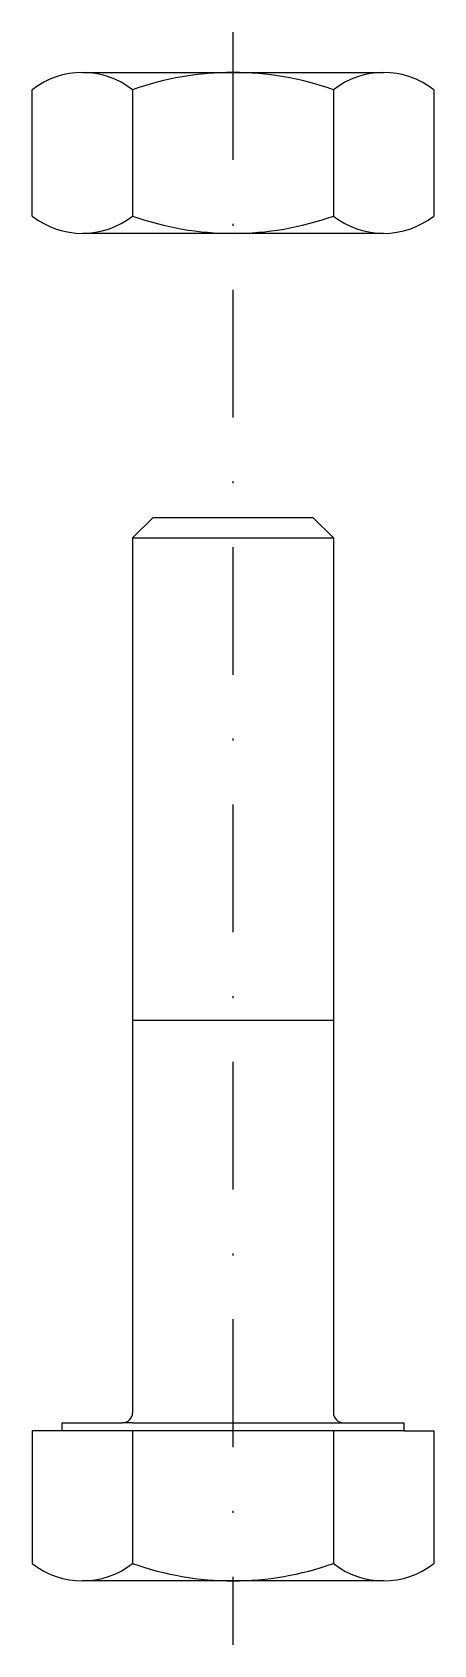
# Model space of a CAD drawing. Header units: millimetres. Extents: x 101.9 to 121.9, y 92.6 to 172.8.
import ezdxf

# ---------------------------------------------------------------- set-up
doc = ezdxf.new("R2010")
doc.units = ezdxf.units.MM
doc.linetypes.add('TRAZO_Y_PUNTO2', pattern=[12.7, 6.35, -3.175, 0, -3.175])

msp = doc.modelspace()

# ---------------------------------------------------------------- linework, layer by layer
at = {"linetype": 'TRAZO_Y_PUNTO2'}
msp.add_line((111.87, 172.786), (111.87, 92.605), dxfattribs=at)
for p, q in [((104.37, 170.786), (119.37, 170.786)), ((101.87, 163.644), (101.87, 169.928)), ((106.87, 169.928), (106.87, 163.644)), ((116.87, 169.928), (116.87, 163.644)), ((121.87, 169.928), (121.87, 163.644)), ((119.37, 162.786), (104.37, 162.786)), ((106.87, 147.644), (107.87, 148.644)), ((115.87, 148.644), (107.87, 148.644)), ((115.87, 148.644), (116.87, 147.644)), ((106.87, 147.644), (106.87, 104.144)), ((106.87, 147.644), (116.87, 147.644)), ((116.87, 147.644), (116.87, 104.144)), ((116.87, 123.644), (106.87, 123.644)), ((116.87, 123.644), (116.87, 104.144)), ((103.37, 103.244), (103.37, 103.644)), ((103.37, 103.644), (106.37, 103.644)), ((106.87, 103.644), (106.37, 103.644)), ((106.87, 103.644), (116.87, 103.644)), ((116.87, 103.644), (117.37, 103.644)), ((117.37, 103.644), (120.37, 103.644)), ((120.37, 103.644), (120.37, 103.244)), ((103.37, 103.244), (101.87, 103.244)), ((101.87, 103.244), (101.87, 96.644)), ((120.37, 103.244), (103.37, 103.244)), ((106.87, 103.244), (106.87, 96.644)), ((116.87, 103.244), (116.87, 96.644)), ((120.37, 103.244), (121.87, 103.244)), ((121.87, 103.244), (121.87, 96.644)), ((119.37, 95.786), (104.37, 95.786))]:
    msp.add_line(p, q)
for centre, radius, start, end in [((104.37, 166.714), 4.072, 52.12112, 127.87888), ((111.87, 155.786), 15, 70.52878, 109.47122), ((111.87, 155.786), 15, 70.52878, 109.47122), ((119.37, 166.714), 4.072, 52.12112, 127.87888), ((104.37, 166.858), 4.072, 232.12112, 307.87888), ((111.87, 177.786), 15, 250.52878, 289.47122), ((119.37, 166.858), 4.072, 232.12112, 307.87888), ((106.37, 104.144), 0.5, 270, 0), ((117.37, 104.144), 0.5, 180, 270), ((104.37, 99.858), 4.072, 232.12112, 307.87888), ((111.87, 110.786), 15, 250.52878, 289.47122), ((119.37, 99.858), 4.072, 232.12112, 307.87888)]:
    msp.add_arc(centre, radius, start, end)

doc.saveas('drawing.dxf')
